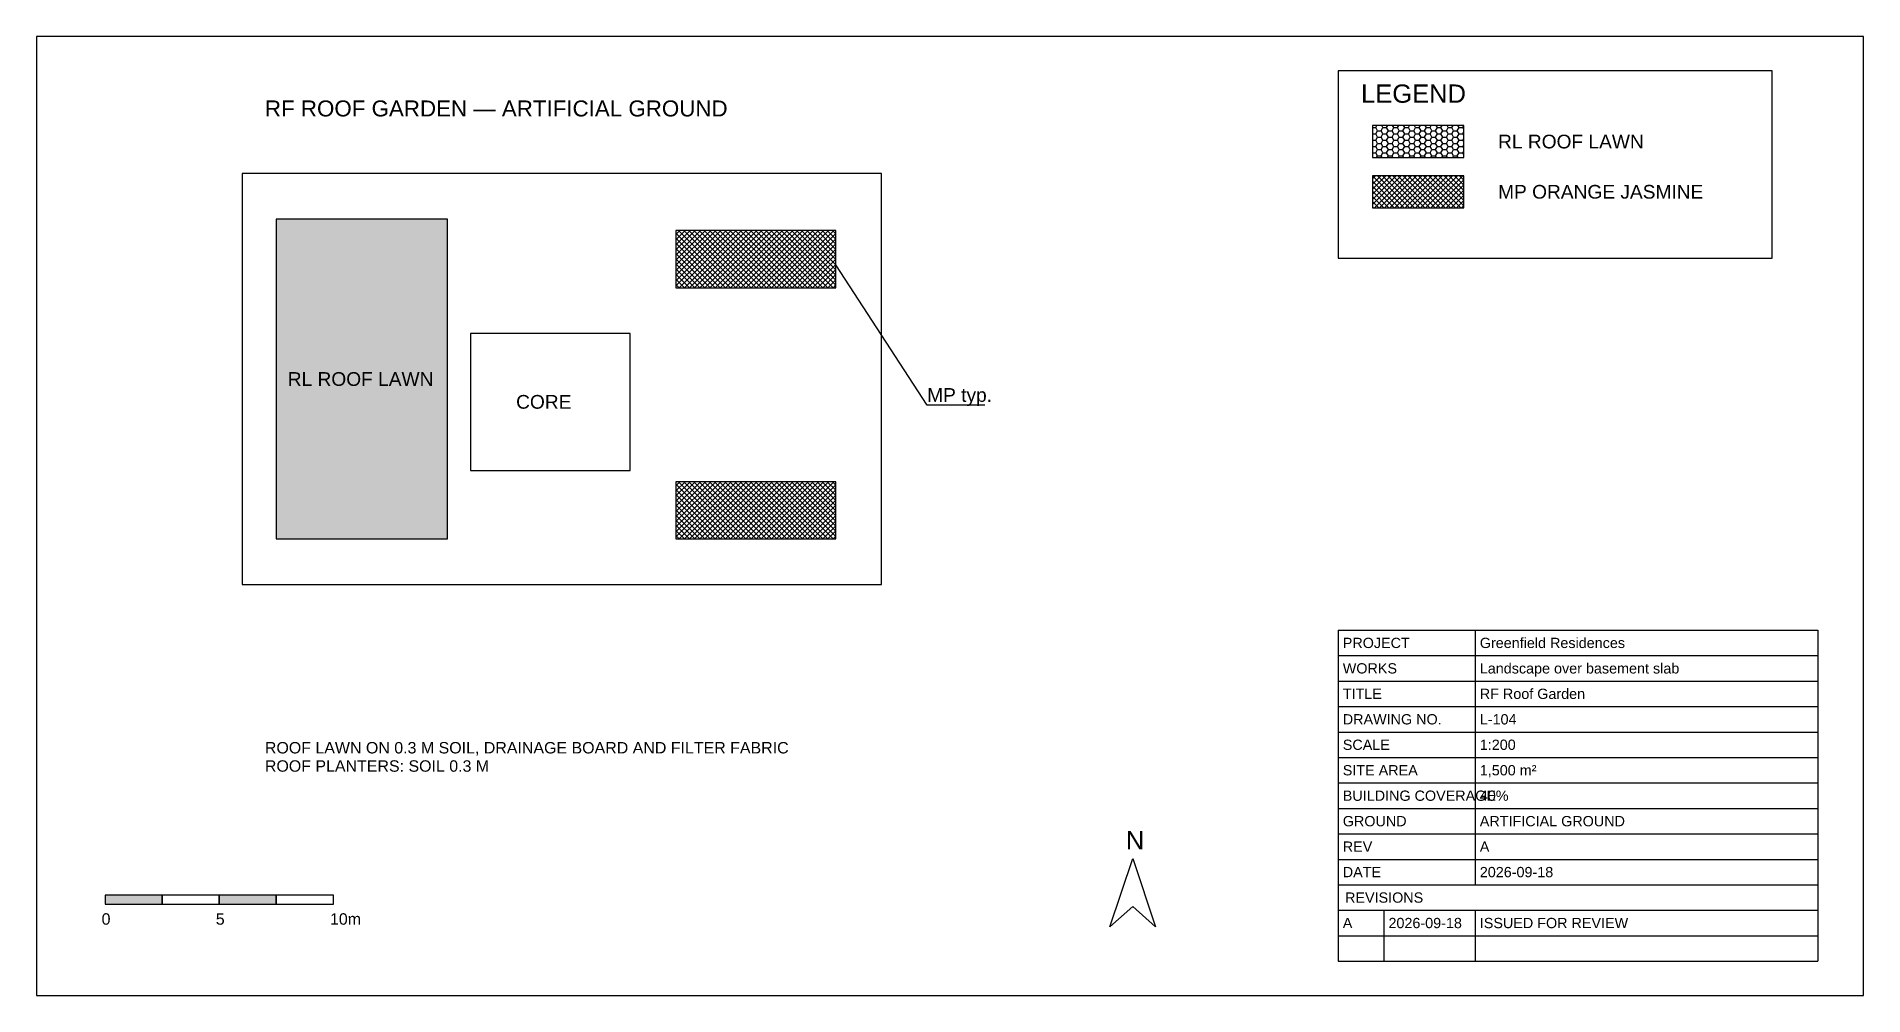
# Model space of a CAD drawing. Header units: metres. Extents: x -3 to 77, y -9 to 33.
import ezdxf

# ---------------------------------------------------------------- set-up
doc = ezdxf.new("R2010")
doc.units = ezdxf.units.M
for name, color, linetype in [('ARCH', 7, 'Continuous'), ('FRAME', 7, 'Continuous'), ('HATCH', 7, 'Continuous'), ('LEADER', 7, 'Continuous'), ('PLANT', 7, 'Continuous'), ('TEXT', 7, 'Continuous')]:
    doc.layers.add(name, color=color, linetype=linetype)
doc.styles.add('LABELS', font='arial.ttf')

msp = doc.modelspace()

# ---------------------------------------------------------------- hatches: boundary and pattern name
at = {"layer": 'FRAME'}
h = msp.add_hatch(color=7, dxfattribs=at)
h.dxf.hatch_style = 1
h.paths.add_polyline_path([(0, -5), (2.5, -5), (2.5, -4.6), (0, -4.6)])
h = msp.add_hatch(color=7, dxfattribs=at)
h.dxf.hatch_style = 1
h.paths.add_polyline_path([(5, -5), (7.5, -5), (7.5, -4.6), (5, -4.6)])
at = {"layer": 'HATCH'}
h = msp.add_hatch(dxfattribs=at)
h.set_pattern_fill('HONEY', scale=0.05)
h.paths.add_polyline_path([(55.5, 27.7), (59.5, 27.7), (59.5, 29.1), (55.5, 29.1)])
h = msp.add_hatch(dxfattribs=at)
h.set_pattern_fill('ANSI37', scale=0.05)
h.paths.add_polyline_path([(55.5, 25.5), (59.5, 25.5), (59.5, 26.9), (55.5, 26.9)])
h = msp.add_hatch(dxfattribs=at)
h.set_pattern_fill('HONEY', scale=0.05)
h.paths.add_polyline_path([(7.5, 11), (15, 11), (15, 25), (7.5, 25)])
h = msp.add_hatch(dxfattribs=at)
h.set_pattern_fill('ANSI37', scale=0.05)
h.paths.add_polyline_path([(25, 22), (32, 22), (32, 24.5), (25, 24.5)])
h = msp.add_hatch(dxfattribs=at)
h.set_pattern_fill('ANSI37', scale=0.05)
h.paths.add_polyline_path([(25, 11), (32, 11), (32, 13.5), (25, 13.5)])

# ---------------------------------------------------------------- linework, layer by layer
at = {"layer": 'ARCH'}
for points in [[(6, 9), (34, 9), (34, 27), (6, 27)], [(16, 14), (23, 14), (23, 20), (16, 20)]]:
    msp.add_lwpolyline(points, close=True, dxfattribs=at)
at = {"layer": 'FRAME'}
for p, q in [((54, 7), (75, 7)), ((54, 7), (54, 5.885)), ((60, 7), (60, 5.885)), ((75, 7), (75, 5.885)), ((54, 5.885), (75, 5.885)), ((54, 5.885), (54, 4.769)), ((60, 5.885), (60, 4.769)), ((75, 5.885), (75, 4.769)), ((54, 4.769), (75, 4.769)), ((54, 4.769), (54, 3.654)), ((60, 4.769), (60, 3.654)), ((75, 4.769), (75, 3.654)), ((54, 3.654), (75, 3.654)), ((54, 3.654), (54, 2.538)), ((60, 3.654), (60, 2.538)), ((75, 3.654), (75, 2.538)), ((54, 2.538), (75, 2.538)), ((54, 2.538), (54, 1.423)), ((60, 2.538), (60, 1.423)), ((75, 2.538), (75, 1.423)), ((54, 1.423), (75, 1.423)), ((54, 1.423), (54, 0.308)), ((60, 1.423), (60, 0.308)), ((75, 1.423), (75, 0.308)), ((54, 0.308), (75, 0.308)), ((54, 0.308), (54, -0.808)), ((60, 0.308), (60, -0.808)), ((75, 0.308), (75, -0.808)), ((54, -0.808), (75, -0.808)), ((54, -0.808), (54, -1.923)), ((60, -0.808), (60, -1.923)), ((75, -0.808), (75, -1.923)), ((54, -1.923), (75, -1.923)), ((54, -1.923), (54, -3.038)), ((60, -1.923), (60, -3.038)), ((75, -1.923), (75, -3.038)), ((54, -3.038), (75, -3.038)), ((54, -3.038), (54, -4.154)), ((60, -3.038), (60, -4.154)), ((75, -3.038), (75, -4.154)), ((54, -4.154), (75, -4.154)), ((54, -4.154), (75, -4.154)), ((54, -4.154), (54, -5.269)), ((75, -4.154), (75, -5.269)), ((54, -5.269), (75, -5.269)), ((54, -5.269), (54, -6.385)), ((56, -5.269), (56, -6.385)), ((60, -5.269), (60, -6.385)), ((75, -5.269), (75, -6.385)), ((54, -6.385), (75, -6.385)), ((54, -6.385), (54, -7.5)), ((56, -6.385), (56, -7.5)), ((60, -6.385), (60, -7.5)), ((75, -6.385), (75, -7.5)), ((54, -7.5), (75, -7.5))]:
    msp.add_line(p, q, dxfattribs=at)
for points in [[(-3, -9), (77, -9), (77, 33), (-3, 33)], [(54, 23.3), (73, 23.3), (73, 31.5), (54, 31.5)], [(55.5, 27.7), (59.5, 27.7), (59.5, 29.1), (55.5, 29.1)], [(55.5, 25.5), (59.5, 25.5), (59.5, 26.9), (55.5, 26.9)], [(44, -6), (45, -3), (46, -6), (45, -5.1)], [(0, -5), (2.5, -5), (2.5, -4.6), (0, -4.6)], [(2.5, -5), (5, -5), (5, -4.6), (2.5, -4.6)], [(5, -5), (7.5, -5), (7.5, -4.6), (5, -4.6)], [(7.5, -5), (10, -5), (10, -4.6), (7.5, -4.6)]]:
    msp.add_lwpolyline(points, close=True, dxfattribs=at)
at = {"layer": 'LEADER'}
msp.add_lwpolyline([(38.52, 16.85), (36, 16.85), (32, 23)], dxfattribs=at)
at = {"layer": 'PLANT'}
for points in [[(7.5, 11), (15, 11), (15, 25), (7.5, 25)], [(25, 22), (32, 22), (32, 24.5), (25, 24.5)], [(25, 11), (32, 11), (32, 13.5), (25, 13.5)]]:
    msp.add_lwpolyline(points, close=True, dxfattribs=at)

# ---------------------------------------------------------------- texts
at = {"layer": 'FRAME', "style": 'LABELS'}
for s, height, p in [('N', 0.8, (44.7, -2.6)), ('0', 0.5, (-0.15, -5.9)), ('5', 0.5, (4.85, -5.9)), ('10m', 0.5, (9.85, -5.9))]:
    msp.add_text(s, height=height, dxfattribs=at).set_placement(p)
at = {"layer": 'TEXT', "style": 'LABELS'}
for s, height, p in [('LEGEND', 0.8, (55, 30.1)), ('RF ROOF GARDEN — ARTIFICIAL GROUND', 0.7, (7, 29.5)), ('RL ROOF LAWN', 0.6, (61, 28.1)), ('MP ORANGE JASMINE', 0.6, (61, 25.9)), ('RL ROOF LAWN', 0.6, (8, 17.7)), ('MP typ.', 0.6, (36, 17)), ('CORE', 0.6, (18, 16.7)), ('PROJECT', 0.45, (54.2, 6.217)), ('Greenfield Residences', 0.45, (60.2, 6.217)), ('WORKS', 0.45, (54.2, 5.102)), ('Landscape over basement slab', 0.45, (60.2, 5.102)), ('TITLE', 0.45, (54.2, 3.987)), ('RF Roof Garden', 0.45, (60.2, 3.987)), ('DRAWING NO.', 0.45, (54.2, 2.871)), ('L-104', 0.45, (60.2, 2.871)), ('ROOF LAWN ON 0.3 M SOIL, DRAINAGE BOARD AND FILTER FABRIC', 0.5, (7, 1.6)), ('SCALE', 0.45, (54.2, 1.756)), ('1:200', 0.45, (60.2, 1.756)), ('ROOF PLANTERS: SOIL 0.3 M', 0.5, (7, 0.8)), ('SITE AREA', 0.45, (54.2, 0.64)), ('1,500 m²', 0.45, (60.2, 0.64)), ('BUILDING COVERAGE', 0.45, (54.2, -0.475)), ('40%', 0.45, (60.2, -0.475)), ('GROUND', 0.45, (54.2, -1.59)), ('ARTIFICIAL GROUND', 0.45, (60.2, -1.59)), ('REV', 0.45, (54.2, -2.706)), ('A', 0.45, (60.2, -2.706)), ('DATE', 0.45, (54.2, -3.821)), ('2026-09-18', 0.45, (60.2, -3.821)), ('REVISIONS', 0.45, (54.3, -4.937)), ('2026-09-18', 0.45, (56.2, -6.052)), ('ISSUED FOR REVIEW', 0.45, (60.2, -6.052)), ('A', 0.45, (54.2, -6.052))]:
    msp.add_text(s, height=height, dxfattribs=at).set_placement(p)

doc.saveas('drawing.dxf')
